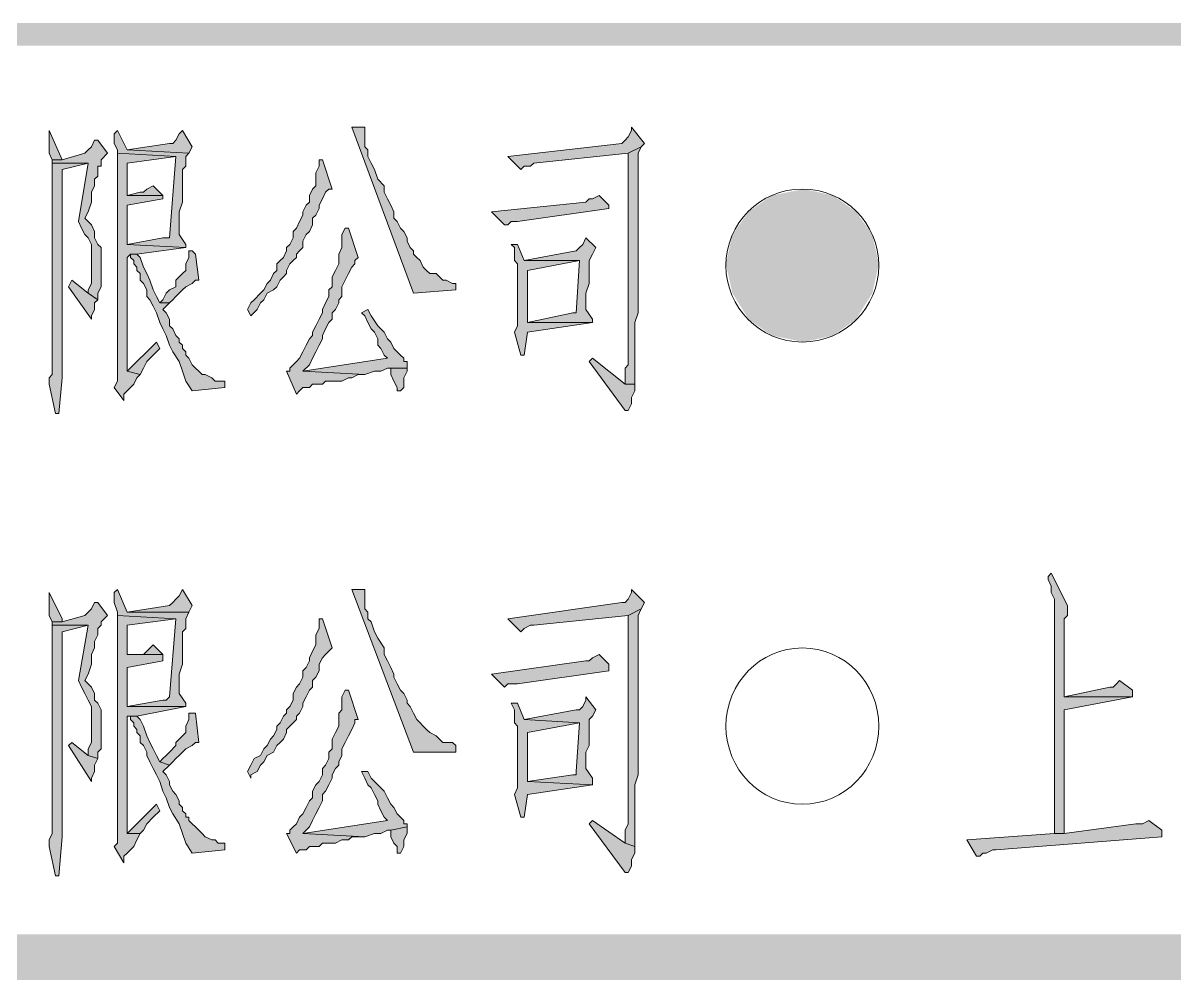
# Model space of a CAD drawing. Header units: millimetres. Extents: x 24 to 410, y 10 to 282.
# Drawn here: x 59.77 to 74.76, y 9.65 to 22.1 of the extents above; entities that cross this region are included whole.
import ezdxf

# ---------------------------------------------------------------- set-up
doc = ezdxf.new("R2010")
doc.units = ezdxf.units.MM

msp = doc.modelspace()

# ---------------------------------------------------------------- hatches: boundary and pattern name
h = msp.add_hatch(color=7)
h.dxf.hatch_style = 2
h.paths.add_polyline_path([(30.098965, 22.098), (30.098965, 21.801667), (410.082965, 22.098)])
h = msp.add_hatch(color=7)
h.dxf.hatch_style = 2
h.paths.add_polyline_path([(30.098965, 21.801667), (410.082965, 22.098), (410.082965, 21.801667)])
h = msp.add_hatch(color=7)
h.dxf.hatch_style = 2
h.paths.add_polyline_path([(60.113333, 20.701), (60.113333, 20.404667), (60.155667, 20.32), (60.282667, 20.32)])
h = msp.add_hatch(color=7)
h.dxf.hatch_style = 2
h.paths.add_polyline_path([(61.002333, 20.701), (60.96, 20.658667), (60.96, 20.531667), (61.002333, 20.447), (61.002333, 20.404667), (61.764333, 20.362333), (61.679667, 19.304), (61.595, 19.304), (61.129333, 19.219333), (61.891333, 19.177), (61.891333, 19.219333), (61.806667, 19.346333), (61.806667, 19.642667), (61.849, 19.769667), (61.849, 20.193), (61.891333, 20.235333), (61.891333, 20.277667), (61.891333, 20.362333), (61.933667, 20.404667), (61.129333, 20.447)])
h = msp.add_hatch(color=7)
h.dxf.hatch_style = 2
h.paths.add_polyline_path([(61.849, 20.701), (61.806667, 20.658667), (61.764333, 20.574), (61.722, 20.531667), (61.679667, 20.531667), (61.129333, 20.447), (61.933667, 20.404667), (61.976, 20.489333)])
h = msp.add_hatch(color=7)
h.dxf.hatch_style = 2
h.paths.add_polyline_path([(64.219667, 20.743333), (64.050333, 20.743333), (64.854667, 18.584333), (65.405, 18.626667), (65.405, 18.711333), (65.362667, 18.711333), (65.278, 18.753667), (65.235667, 18.753667), (65.193333, 18.796), (65.151, 18.838333), (65.066333, 18.838333), (65.024, 18.880667), (64.981667, 18.923), (64.939333, 19.007667), (64.897, 19.05), (64.854667, 19.092333), (64.854667, 19.134667), (64.812333, 19.177), (64.77, 19.261667), (64.77, 19.304), (64.727667, 19.388667), (64.685333, 19.431), (64.643, 19.515667), (64.600667, 19.558), (64.600667, 19.642667), (64.558333, 19.727333), (64.516, 19.812), (64.473667, 19.896667), (64.473667, 19.981333), (64.389, 20.066), (64.346667, 20.193), (64.304333, 20.277667), (64.262, 20.362333), (64.262, 20.447), (64.219667, 20.489333)])
h = msp.add_hatch(color=7)
h.dxf.hatch_style = 2
h.paths.add_polyline_path([(67.691, 20.743333), (67.691, 20.701), (67.648667, 20.616333), (67.606333, 20.574), (67.564, 20.531667), (66.082333, 20.362333), (66.251667, 20.193), (66.294, 20.235333), (66.378667, 20.235333), (66.421, 20.277667), (67.648667, 20.404667), (67.818, 20.489333), (67.860333, 20.531667)])
h = msp.add_hatch(color=7)
h.dxf.hatch_style = 2
h.paths.add_polyline_path([(60.748333, 20.574), (60.706, 20.574), (60.663667, 20.489333), (60.621333, 20.447), (60.579, 20.404667), (60.282667, 20.32), (60.155667, 20.32), (60.155667, 20.277667), (60.621333, 20.277667), (60.494333, 19.515667), (60.536667, 19.431), (60.579, 19.346333), (60.621333, 19.304), (60.663667, 19.219333), (60.663667, 18.711333), (60.621333, 18.626667), (60.621333, 18.584333), (60.748333, 18.499667), (60.748333, 18.584333), (60.790667, 18.669), (60.790667, 19.177), (60.748333, 19.219333), (60.706, 19.304), (60.706, 19.388667), (60.663667, 19.473333), (60.579, 19.558), (60.621333, 19.642667), (60.663667, 19.769667), (60.663667, 19.896667), (60.706, 19.981333), (60.706, 20.066), (60.748333, 20.108333), (60.748333, 20.235333), (60.790667, 20.235333), (60.790667, 20.32), (60.875333, 20.404667)])
h = msp.add_hatch(color=7)
h.dxf.hatch_style = 2
h.paths.add_polyline_path([(61.002333, 20.404667), (61.002333, 17.441333), (60.96, 17.356667), (61.087, 17.187333), (61.087, 17.272), (61.129333, 17.314333), (61.171667, 17.356667), (61.214, 17.399), (61.256333, 17.483667), (61.298667, 17.526), (61.129333, 17.568333), (61.129333, 19.05), (61.171667, 19.092333), (61.256333, 19.092333), (61.891333, 19.177), (61.129333, 19.219333), (61.129333, 19.727333), (61.595, 19.812), (61.595, 19.854333), (61.129333, 19.854333), (61.129333, 20.277667), (61.764333, 20.362333)])
h = msp.add_hatch(color=7)
h.dxf.hatch_style = 2
h.paths.add_polyline_path([(67.818, 20.489333), (67.648667, 20.404667), (67.648667, 17.907), (67.648667, 17.864667), (67.648667, 17.653), (67.606333, 17.610667), (67.606333, 17.399), (67.733333, 17.399), (67.733333, 18.203333), (67.775667, 18.330333), (67.775667, 20.404667)])
h = msp.add_hatch(color=7)
h.dxf.hatch_style = 2
h.paths.add_polyline_path([(60.155667, 20.277667), (60.155667, 17.864667), (60.155667, 17.78), (60.155667, 17.526), (60.113333, 17.483667), (60.113333, 17.399), (60.198, 17.018), (60.240333, 17.018), (60.282667, 17.483667), (60.282667, 20.193), (60.621333, 20.277667)])
h = msp.add_hatch(color=7)
h.dxf.hatch_style = 2
h.paths.add_polyline_path([(63.669333, 20.32), (63.627, 20.32), (63.627, 20.235333), (63.584667, 20.150667), (63.584667, 19.981333), (63.542333, 19.939), (63.5, 19.854333), (63.5, 19.769667), (63.457667, 19.727333), (63.415333, 19.642667), (63.415333, 19.600333), (63.373, 19.515667), (63.330667, 19.431), (63.288333, 19.388667), (63.288333, 19.304), (63.246, 19.219333), (63.203667, 19.177), (63.203667, 19.134667), (63.161333, 19.05), (63.119, 19.007667), (63.076667, 18.965333), (63.076667, 18.880667), (63.034333, 18.838333), (62.992, 18.753667), (62.949667, 18.711333), (62.907333, 18.626667), (62.865, 18.584333), (62.780333, 18.499667), (62.738, 18.457333), (62.695667, 18.372667), (62.738, 18.288), (62.822667, 18.372667), (62.865, 18.457333), (62.907333, 18.499667), (62.949667, 18.584333), (63.034333, 18.626667), (63.076667, 18.669), (63.119, 18.753667), (63.161333, 18.796), (63.203667, 18.838333), (63.203667, 18.880667), (63.246, 18.965333), (63.288333, 19.007667), (63.330667, 19.05), (63.330667, 19.092333), (63.373, 19.134667), (63.415333, 19.177), (63.415333, 19.261667), (63.457667, 19.346333), (63.5, 19.388667), (63.542333, 19.473333), (63.542333, 19.558), (63.584667, 19.600333), (63.627, 19.685), (63.627, 19.727333), (63.669333, 19.812), (63.711667, 19.896667), (63.754, 19.939), (63.796333, 19.939)])
h = msp.add_hatch(color=7)
h.dxf.hatch_style = 2
h.paths.add_polyline_path([(61.468, 19.981333), (61.383333, 19.939), (61.341, 19.896667), (61.298667, 19.896667), (61.129333, 19.854333), (61.595, 19.854333)])
h = msp.add_hatch(color=7)
h.dxf.hatch_style = 2
h.paths.add_polyline_path([(69.934667, 19.939), (69.511333, 19.854333), (70.315667, 19.854333)])
h = msp.add_hatch(color=7)
h.dxf.hatch_style = 2
h.paths.add_polyline_path([(67.267667, 19.854333), (67.183, 19.812), (67.140667, 19.812), (67.098333, 19.769667), (65.870667, 19.642667), (66.04, 19.473333), (66.082333, 19.473333), (66.124667, 19.515667), (66.209333, 19.515667), (67.394667, 19.685), (67.394667, 19.727333)])
h = msp.add_hatch(color=7)
h.dxf.hatch_style = 2
h.paths.add_polyline_path([(69.511333, 19.854333), (69.215, 19.642667), (70.612, 19.642667)])
h = msp.add_hatch(color=7)
h.dxf.hatch_style = 2
h.paths.add_polyline_path([(69.511333, 19.854333), (70.315667, 19.854333), (70.612, 19.642667)])
h = msp.add_hatch(color=7)
h.dxf.hatch_style = 2
h.paths.add_polyline_path([(69.215, 19.642667), (69.003333, 19.346333), (70.823667, 19.346333)])
h = msp.add_hatch(color=7)
h.dxf.hatch_style = 2
h.paths.add_polyline_path([(69.215, 19.642667), (70.612, 19.642667), (70.823667, 19.346333)])
h = msp.add_hatch(color=7)
h.dxf.hatch_style = 2
h.paths.add_polyline_path([(64.008, 19.431), (63.965667, 19.431), (63.923333, 19.346333), (63.923333, 19.177), (63.881, 19.092333), (63.881, 18.965333), (63.838667, 18.880667), (63.796333, 18.796), (63.796333, 18.669), (63.754, 18.626667), (63.754, 18.542), (63.711667, 18.457333), (63.669333, 18.372667), (63.669333, 18.330333), (63.627, 18.245667), (63.584667, 18.161), (63.542333, 18.076333), (63.542333, 18.034), (63.5, 17.991667), (63.457667, 17.907), (63.415333, 17.822333), (63.373, 17.737667), (63.330667, 17.695333), (63.288333, 17.653), (63.246, 17.610667), (63.246, 17.568333), (63.203667, 17.568333), (63.330667, 17.272), (63.373, 17.314333), (63.415333, 17.356667), (63.5, 17.356667), (63.542333, 17.399), (63.669333, 17.399), (63.711667, 17.441333), (63.923333, 17.441333), (64.008, 17.483667), (64.050333, 17.483667), (64.135, 17.526), (64.219667, 17.526), (63.415333, 17.568333), (63.5, 17.653), (63.542333, 17.737667), (63.584667, 17.822333), (63.627, 17.907), (63.669333, 17.991667), (63.669333, 18.034), (63.711667, 18.118667), (63.754, 18.203333), (63.796333, 18.245667), (63.796333, 18.330333), (63.838667, 18.372667), (63.881, 18.457333), (63.881, 18.499667), (63.923333, 18.542), (63.923333, 18.669), (63.965667, 18.753667), (64.008, 18.838333), (64.050333, 18.923), (64.092667, 18.965333), (64.092667, 19.007667), (64.135, 19.05)])
h = msp.add_hatch(color=7)
h.dxf.hatch_style = 2
h.paths.add_polyline_path([(69.003333, 19.346333), (68.918667, 18.965333), (70.908333, 18.965333)])
h = msp.add_hatch(color=7)
h.dxf.hatch_style = 2
h.paths.add_polyline_path([(69.003333, 19.346333), (70.823667, 19.346333), (70.908333, 18.965333)])
h = msp.add_hatch(color=7)
h.dxf.hatch_style = 2
h.paths.add_polyline_path([(66.209333, 19.219333), (66.124667, 19.219333), (66.167, 19.177), (66.167, 19.007667), (66.209333, 18.965333), (66.209333, 18.161), (66.167, 18.076333), (66.251667, 17.78), (66.294, 17.78), (66.336333, 18.076333), (67.183, 18.203333), (66.336333, 18.203333), (66.336333, 18.245667), (66.336333, 18.880667), (67.013667, 19.007667), (66.294, 19.007667)])
h = msp.add_hatch(color=7)
h.dxf.hatch_style = 2
h.paths.add_polyline_path([(67.098333, 19.304), (67.056, 19.219333), (67.013667, 19.177), (66.971333, 19.134667), (66.294, 19.007667), (67.013667, 19.007667), (66.971333, 18.330333), (66.929, 18.330333), (66.336333, 18.203333), (67.183, 18.203333), (67.183, 18.245667), (67.098333, 18.372667), (67.098333, 18.584333), (67.140667, 18.711333), (67.140667, 19.007667), (67.183, 19.092333), (67.225333, 19.177)])
h = msp.add_hatch(color=7)
h.dxf.hatch_style = 2
h.paths.add_polyline_path([(61.256333, 19.092333), (61.171667, 19.092333), (61.171667, 19.05), (61.214, 19.007667), (61.214, 18.965333), (61.256333, 18.923), (61.256333, 18.880667), (61.298667, 18.838333), (61.298667, 18.753667), (61.341, 18.711333), (61.383333, 18.626667), (61.383333, 18.542), (61.425667, 18.499667), (61.468, 18.415), (61.510333, 18.330333), (61.552667, 18.203333), (61.595, 18.118667), (61.637333, 18.034), (61.679667, 17.907), (61.722, 17.822333), (61.806667, 17.695333), (61.849, 17.568333), (61.891333, 17.441333), (61.976, 17.314333), (62.399333, 17.356667), (62.399333, 17.399), (62.399333, 17.441333), (62.314667, 17.441333), (62.272333, 17.441333), (62.23, 17.483667), (62.145333, 17.526), (62.103, 17.526), (62.060667, 17.568333), (62.018333, 17.610667), (61.976, 17.653), (61.933667, 17.737667), (61.891333, 17.78), (61.891333, 17.822333), (61.849, 17.864667), (61.849, 17.907), (61.806667, 17.949333), (61.806667, 17.991667), (61.764333, 18.034), (61.722, 18.118667), (61.679667, 18.161), (61.679667, 18.245667), (61.637333, 18.330333), (61.595, 18.372667), (61.679667, 18.457333), (61.552667, 18.457333), (61.510333, 18.542), (61.468, 18.626667), (61.425667, 18.753667), (61.383333, 18.838333), (61.341, 18.923), (61.298667, 19.05)])
h = msp.add_hatch(color=7)
h.dxf.hatch_style = 2
h.paths.add_polyline_path([(61.976, 19.134667), (61.933667, 19.134667), (61.933667, 19.05), (61.891333, 18.965333), (61.891333, 18.880667), (61.849, 18.838333), (61.806667, 18.796), (61.764333, 18.753667), (61.764333, 18.669), (61.679667, 18.626667), (61.637333, 18.584333), (61.595, 18.499667), (61.552667, 18.457333), (61.679667, 18.457333), (61.722, 18.499667), (61.764333, 18.542), (61.806667, 18.584333), (61.849, 18.626667), (61.891333, 18.669), (61.976, 18.711333), (62.018333, 18.753667), (62.060667, 18.753667), (62.018333, 19.092333)])
h = msp.add_hatch(color=7)
h.dxf.hatch_style = 2
h.paths.add_polyline_path([(68.918667, 18.965333), (69.003333, 18.584333), (70.823667, 18.584333)])
h = msp.add_hatch(color=7)
h.dxf.hatch_style = 2
h.paths.add_polyline_path([(68.918667, 18.965333), (70.908333, 18.965333), (70.823667, 18.584333)])
h = msp.add_hatch(color=7)
h.dxf.hatch_style = 2
h.paths.add_polyline_path([(60.409667, 18.753667), (60.367333, 18.669), (60.663667, 18.245667), (60.663667, 18.288), (60.706, 18.372667), (60.706, 18.457333), (60.748333, 18.499667), (60.621333, 18.584333)])
h = msp.add_hatch(color=7)
h.dxf.hatch_style = 2
h.paths.add_polyline_path([(69.003333, 18.584333), (69.215, 18.245667), (70.612, 18.245667)])
h = msp.add_hatch(color=7)
h.dxf.hatch_style = 2
h.paths.add_polyline_path([(69.003333, 18.584333), (70.823667, 18.584333), (70.612, 18.245667)])
h = msp.add_hatch(color=7)
h.dxf.hatch_style = 2
h.paths.add_polyline_path([(64.262, 18.372667), (64.177333, 18.330333), (64.219667, 18.288), (64.262, 18.203333), (64.304333, 18.118667), (64.346667, 18.076333), (64.389, 17.991667), (64.389, 17.907), (64.431333, 17.864667), (64.473667, 17.78), (64.516, 17.737667), (63.415333, 17.568333), (64.219667, 17.526), (64.346667, 17.568333), (64.431333, 17.568333), (64.516, 17.610667), (64.77, 17.610667), (64.77, 17.653), (64.77, 17.695333), (64.727667, 17.695333), (64.727667, 17.737667), (64.685333, 17.78), (64.643, 17.822333), (64.600667, 17.864667), (64.558333, 17.949333), (64.516, 17.991667), (64.473667, 18.076333), (64.389, 18.161), (64.304333, 18.288)])
h = msp.add_hatch(color=7)
h.dxf.hatch_style = 2
h.paths.add_polyline_path([(69.215, 18.245667), (69.511333, 18.034), (70.315667, 18.034)])
h = msp.add_hatch(color=7)
h.dxf.hatch_style = 2
h.paths.add_polyline_path([(69.215, 18.245667), (70.612, 18.245667), (70.315667, 18.034)])
h = msp.add_hatch(color=7)
h.dxf.hatch_style = 2
h.paths.add_polyline_path([(69.511333, 18.034), (70.315667, 18.034), (69.934667, 17.949333)])
h = msp.add_hatch(color=7)
h.dxf.hatch_style = 2
h.paths.add_polyline_path([(61.510333, 17.949333), (61.129333, 17.568333), (61.298667, 17.526), (61.341, 17.610667), (61.383333, 17.695333), (61.468, 17.78), (61.552667, 17.864667)])
h = msp.add_hatch(color=7)
h.dxf.hatch_style = 2
h.paths.add_polyline_path([(67.183, 17.737667), (67.140667, 17.695333), (67.606333, 17.060333), (67.648667, 17.060333), (67.691, 17.145), (67.691, 17.229667), (67.733333, 17.314333), (67.733333, 17.399), (67.606333, 17.399)])
h = msp.add_hatch(color=7)
h.dxf.hatch_style = 2
h.paths.add_polyline_path([(64.77, 17.610667), (64.558333, 17.610667), (64.558333, 17.568333), (64.558333, 17.526), (64.600667, 17.441333), (64.643, 17.356667), (64.643, 17.314333), (64.685333, 17.314333), (64.727667, 17.356667), (64.727667, 17.483667), (64.77, 17.568333)])
h = msp.add_hatch(color=7)
h.dxf.hatch_style = 2
h.paths.add_polyline_path([(73.152, 14.943667), (73.109667, 14.901333), (73.109667, 14.859), (73.152, 14.774333), (73.152, 14.689667), (73.194333, 14.605), (73.194333, 11.557), (73.321333, 11.557), (73.321333, 13.165667), (74.210333, 13.335), (73.321333, 13.335), (73.321333, 13.419667), (73.321333, 14.351), (73.363667, 14.393333), (73.363667, 14.520333)])
h = msp.add_hatch(color=7)
h.dxf.hatch_style = 2
h.paths.add_polyline_path([(60.113333, 14.689667), (60.113333, 14.393333), (60.155667, 14.308667), (60.282667, 14.308667), (60.282667, 14.351)])
h = msp.add_hatch(color=7)
h.dxf.hatch_style = 2
h.paths.add_polyline_path([(61.002333, 14.732), (60.96, 14.689667), (60.96, 14.562667), (61.002333, 14.435667), (61.002333, 14.393333), (61.764333, 14.351), (61.679667, 13.335), (61.637333, 13.292667), (61.595, 13.292667), (61.129333, 13.208), (61.891333, 13.208), (61.891333, 13.250333), (61.806667, 13.377333), (61.806667, 13.631333), (61.849, 13.758333), (61.849, 14.181667), (61.891333, 14.224), (61.891333, 14.266333), (61.891333, 14.308667), (61.891333, 14.351), (61.933667, 14.435667), (61.129333, 14.435667)])
h = msp.add_hatch(color=7)
h.dxf.hatch_style = 2
h.paths.add_polyline_path([(61.849, 14.732), (61.806667, 14.647333), (61.764333, 14.605), (61.722, 14.562667), (61.679667, 14.520333), (61.129333, 14.435667), (61.933667, 14.435667), (61.976, 14.520333)])
h = msp.add_hatch(color=7)
h.dxf.hatch_style = 2
h.paths.add_polyline_path([(64.219667, 14.732), (64.050333, 14.732), (64.854667, 12.615333), (65.405, 12.615333), (65.405, 12.7), (65.362667, 12.742333), (65.235667, 12.742333), (65.193333, 12.784667), (65.151, 12.827), (65.066333, 12.869333), (65.024, 12.911667), (64.981667, 12.954), (64.939333, 12.996333), (64.897, 13.038667), (64.854667, 13.123333), (64.812333, 13.208), (64.77, 13.250333), (64.77, 13.292667), (64.727667, 13.377333), (64.685333, 13.419667), (64.643, 13.504333), (64.600667, 13.589), (64.600667, 13.631333), (64.558333, 13.716), (64.516, 13.800667), (64.473667, 13.885333), (64.473667, 13.97), (64.389, 14.097), (64.346667, 14.181667), (64.304333, 14.308667), (64.262, 14.351), (64.262, 14.435667), (64.219667, 14.478)])
h = msp.add_hatch(color=7)
h.dxf.hatch_style = 2
h.paths.add_polyline_path([(67.691, 14.732), (67.691, 14.689667), (67.648667, 14.605), (67.606333, 14.562667), (67.564, 14.562667), (66.082333, 14.351), (66.251667, 14.181667), (66.294, 14.224), (66.378667, 14.266333), (66.421, 14.266333), (67.648667, 14.393333), (67.818, 14.478), (67.860333, 14.562667)])
h = msp.add_hatch(color=7)
h.dxf.hatch_style = 2
h.paths.add_polyline_path([(60.748333, 14.562667), (60.706, 14.562667), (60.663667, 14.478), (60.621333, 14.435667), (60.579, 14.393333), (60.282667, 14.308667), (60.155667, 14.308667), (60.155667, 14.266333), (60.621333, 14.266333), (60.494333, 13.546667), (60.536667, 13.462), (60.579, 13.377333), (60.621333, 13.292667), (60.663667, 13.208), (60.663667, 12.742333), (60.621333, 12.657667), (60.621333, 12.573), (60.748333, 12.530667), (60.748333, 12.615333), (60.790667, 12.657667), (60.790667, 13.165667), (60.748333, 13.250333), (60.706, 13.292667), (60.706, 13.377333), (60.663667, 13.462), (60.579, 13.546667), (60.621333, 13.631333), (60.663667, 13.758333), (60.663667, 13.885333), (60.706, 13.97), (60.706, 14.054667), (60.748333, 14.139333), (60.748333, 14.224), (60.790667, 14.266333), (60.790667, 14.308667), (60.875333, 14.393333)])
h = msp.add_hatch(color=7)
h.dxf.hatch_style = 2
h.paths.add_polyline_path([(61.002333, 14.393333), (61.002333, 11.43), (60.96, 11.387667), (61.087, 11.176), (61.087, 11.260667), (61.129333, 11.303), (61.171667, 11.345333), (61.214, 11.387667), (61.256333, 11.472333), (61.298667, 11.557), (61.129333, 11.557), (61.129333, 13.081), (61.256333, 13.081), (61.891333, 13.208), (61.129333, 13.208), (61.129333, 13.716), (61.595, 13.800667), (61.595, 13.885333), (61.129333, 13.885333), (61.129333, 14.266333), (61.764333, 14.351)])
h = msp.add_hatch(color=7)
h.dxf.hatch_style = 2
h.paths.add_polyline_path([(67.818, 14.478), (67.648667, 14.393333), (67.648667, 11.938), (67.648667, 11.895667), (67.648667, 11.684), (67.606333, 11.599333), (67.606333, 11.43), (67.733333, 11.387667), (67.733333, 12.192), (67.775667, 12.319), (67.775667, 14.393333)])
h = msp.add_hatch(color=7)
h.dxf.hatch_style = 2
h.paths.add_polyline_path([(60.155667, 14.266333), (60.155667, 11.853333), (60.155667, 11.811), (60.155667, 11.557), (60.113333, 11.472333), (60.113333, 11.387667), (60.198, 11.006667), (60.240333, 11.006667), (60.282667, 11.514667), (60.282667, 14.181667), (60.621333, 14.266333)])
h = msp.add_hatch(color=7)
h.dxf.hatch_style = 2
h.paths.add_polyline_path([(63.669333, 14.351), (63.627, 14.351), (63.627, 14.308667), (63.627, 14.224), (63.584667, 14.139333), (63.584667, 14.012333), (63.542333, 13.927667), (63.5, 13.843), (63.5, 13.800667), (63.457667, 13.716), (63.415333, 13.673667), (63.415333, 13.589), (63.373, 13.504333), (63.330667, 13.462), (63.288333, 13.377333), (63.288333, 13.292667), (63.246, 13.208), (63.203667, 13.165667), (63.203667, 13.123333), (63.161333, 13.081), (63.119, 12.996333), (63.076667, 12.954), (63.076667, 12.911667), (63.034333, 12.827), (62.992, 12.784667), (62.949667, 12.7), (62.907333, 12.657667), (62.865, 12.573), (62.780333, 12.530667), (62.738, 12.446), (62.695667, 12.361333), (62.738, 12.276667), (62.738, 12.319), (62.822667, 12.361333), (62.865, 12.446), (62.907333, 12.488333), (62.949667, 12.573), (63.034333, 12.615333), (63.076667, 12.7), (63.119, 12.742333), (63.161333, 12.784667), (63.203667, 12.869333), (63.203667, 12.911667), (63.246, 12.954), (63.288333, 12.996333), (63.330667, 13.038667), (63.330667, 13.081), (63.373, 13.123333), (63.415333, 13.208), (63.415333, 13.250333), (63.457667, 13.335), (63.5, 13.419667), (63.542333, 13.462), (63.542333, 13.546667), (63.584667, 13.589), (63.627, 13.673667), (63.627, 13.758333), (63.669333, 13.843), (63.711667, 13.885333), (63.754, 13.927667), (63.796333, 13.97)])
h = msp.add_hatch(color=7)
h.dxf.hatch_style = 2
h.paths.add_polyline_path([(61.468, 14.012333), (61.383333, 13.927667), (61.341, 13.885333), (61.129333, 13.885333), (61.595, 13.885333)])
h = msp.add_hatch(color=7)
h.dxf.hatch_style = 2
h.paths.add_polyline_path([(67.267667, 13.885333), (67.183, 13.843), (67.140667, 13.800667), (67.098333, 13.800667), (65.870667, 13.631333), (66.04, 13.462), (66.082333, 13.504333), (66.209333, 13.504333), (67.394667, 13.673667), (67.394667, 13.758333)])
h = msp.add_hatch(color=7)
h.dxf.hatch_style = 2
h.paths.add_polyline_path([(74.041, 13.546667), (73.998667, 13.504333), (73.956333, 13.462), (73.914, 13.462), (73.321333, 13.335), (74.210333, 13.335), (74.210333, 13.419667)])
h = msp.add_hatch(color=7)
h.dxf.hatch_style = 2
h.paths.add_polyline_path([(64.008, 13.419667), (63.965667, 13.419667), (63.923333, 13.335), (63.923333, 13.165667), (63.881, 13.123333), (63.881, 12.954), (63.838667, 12.869333), (63.796333, 12.784667), (63.796333, 12.657667), (63.754, 12.615333), (63.754, 12.530667), (63.711667, 12.446), (63.669333, 12.403667), (63.669333, 12.319), (63.627, 12.234333), (63.584667, 12.192), (63.542333, 12.107333), (63.542333, 12.022667), (63.5, 11.980333), (63.457667, 11.895667), (63.415333, 11.811), (63.373, 11.768667), (63.330667, 11.684), (63.288333, 11.641667), (63.246, 11.599333), (63.246, 11.557), (63.203667, 11.557), (63.330667, 11.303), (63.373, 11.345333), (63.457667, 11.345333), (63.5, 11.387667), (63.627, 11.387667), (63.669333, 11.43), (63.838667, 11.43), (63.923333, 11.472333), (64.008, 11.472333), (64.050333, 11.514667), (64.219667, 11.514667), (63.415333, 11.557), (63.5, 11.641667), (63.542333, 11.726333), (63.584667, 11.811), (63.627, 11.895667), (63.669333, 11.980333), (63.669333, 12.065), (63.711667, 12.107333), (63.754, 12.192), (63.796333, 12.276667), (63.796333, 12.319), (63.838667, 12.403667), (63.881, 12.446), (63.881, 12.488333), (63.923333, 12.573), (63.923333, 12.657667), (63.965667, 12.742333), (64.008, 12.827), (64.050333, 12.911667), (64.092667, 12.996333), (64.092667, 13.038667), (64.135, 13.038667)])
h = msp.add_hatch(color=7)
h.dxf.hatch_style = 2
h.paths.add_polyline_path([(66.209333, 13.250333), (66.124667, 13.250333), (66.167, 13.165667), (66.167, 12.996333), (66.209333, 12.954), (66.209333, 12.149667), (66.167, 12.065), (66.251667, 11.768667), (66.294, 11.768667), (66.336333, 12.065), (67.183, 12.192), (66.336333, 12.234333), (66.336333, 12.869333), (67.013667, 12.996333), (66.294, 13.038667)])
h = msp.add_hatch(color=7)
h.dxf.hatch_style = 2
h.paths.add_polyline_path([(67.098333, 13.335), (67.098333, 13.292667), (67.056, 13.208), (67.013667, 13.165667), (66.971333, 13.165667), (66.294, 13.038667), (67.013667, 12.996333), (66.971333, 12.361333), (66.971333, 12.319), (66.929, 12.319), (66.336333, 12.234333), (67.183, 12.192), (67.183, 12.276667), (67.098333, 12.403667), (67.098333, 12.615333), (67.140667, 12.7), (67.140667, 13.038667), (67.183, 13.081), (67.225333, 13.165667)])
h = msp.add_hatch(color=7)
h.dxf.hatch_style = 2
h.paths.add_polyline_path([(61.256333, 13.081), (61.171667, 13.081), (61.171667, 13.038667), (61.214, 12.996333), (61.214, 12.954), (61.256333, 12.911667), (61.256333, 12.869333), (61.298667, 12.827), (61.298667, 12.742333), (61.341, 12.7), (61.383333, 12.615333), (61.383333, 12.573), (61.425667, 12.488333), (61.468, 12.403667), (61.510333, 12.319), (61.552667, 12.234333), (61.595, 12.107333), (61.637333, 12.022667), (61.679667, 11.895667), (61.722, 11.811), (61.806667, 11.684), (61.849, 11.557), (61.891333, 11.43), (61.976, 11.303), (62.399333, 11.345333), (62.399333, 11.43), (62.314667, 11.43), (62.272333, 11.472333), (62.23, 11.472333), (62.145333, 11.514667), (62.103, 11.557), (62.060667, 11.599333), (62.018333, 11.641667), (61.976, 11.684), (61.933667, 11.726333), (61.933667, 11.768667), (61.891333, 11.768667), (61.891333, 11.811), (61.849, 11.853333), (61.849, 11.895667), (61.806667, 11.938), (61.806667, 11.980333), (61.764333, 12.065), (61.722, 12.107333), (61.679667, 12.192), (61.679667, 12.234333), (61.637333, 12.319), (61.595, 12.361333), (61.679667, 12.446), (61.552667, 12.488333), (61.510333, 12.573), (61.468, 12.657667), (61.425667, 12.742333), (61.383333, 12.827), (61.341, 12.954), (61.298667, 13.038667)])
h = msp.add_hatch(color=7)
h.dxf.hatch_style = 2
h.paths.add_polyline_path([(61.976, 13.123333), (61.933667, 13.123333), (61.933667, 13.038667), (61.891333, 12.954), (61.891333, 12.869333), (61.849, 12.827), (61.806667, 12.784667), (61.764333, 12.742333), (61.764333, 12.7), (61.679667, 12.615333), (61.637333, 12.573), (61.595, 12.530667), (61.552667, 12.488333), (61.679667, 12.446), (61.722, 12.488333), (61.764333, 12.530667), (61.806667, 12.573), (61.849, 12.615333), (61.891333, 12.657667), (61.976, 12.7), (62.018333, 12.742333), (62.060667, 12.742333), (62.018333, 13.123333)])
h = msp.add_hatch(color=7)
h.dxf.hatch_style = 2
h.paths.add_polyline_path([(60.409667, 12.742333), (60.367333, 12.7), (60.663667, 12.234333), (60.663667, 12.276667), (60.706, 12.361333), (60.706, 12.446), (60.748333, 12.530667), (60.621333, 12.573)])
h = msp.add_hatch(color=7)
h.dxf.hatch_style = 2
h.paths.add_polyline_path([(64.262, 12.361333), (64.177333, 12.361333), (64.219667, 12.276667), (64.262, 12.192), (64.304333, 12.149667), (64.346667, 12.065), (64.389, 11.980333), (64.389, 11.938), (64.431333, 11.853333), (64.473667, 11.768667), (64.516, 11.726333), (63.415333, 11.557), (64.219667, 11.514667), (64.346667, 11.557), (64.431333, 11.557), (64.516, 11.599333), (64.558333, 11.599333), (64.77, 11.641667), (64.77, 11.684), (64.727667, 11.684), (64.727667, 11.726333), (64.685333, 11.768667), (64.643, 11.811), (64.600667, 11.895667), (64.558333, 11.938), (64.516, 12.022667), (64.473667, 12.107333), (64.389, 12.192), (64.304333, 12.276667)])
h = msp.add_hatch(color=7)
h.dxf.hatch_style = 2
h.paths.add_polyline_path([(61.510333, 11.938), (61.129333, 11.557), (61.298667, 11.557), (61.341, 11.599333), (61.383333, 11.684), (61.468, 11.768667), (61.552667, 11.853333)])
h = msp.add_hatch(color=7)
h.dxf.hatch_style = 2
h.paths.add_polyline_path([(67.183, 11.726333), (67.140667, 11.684), (67.606333, 11.049), (67.648667, 11.049), (67.691, 11.133667), (67.691, 11.218333), (67.733333, 11.303), (67.733333, 11.387667), (67.606333, 11.43)])
h = msp.add_hatch(color=7)
h.dxf.hatch_style = 2
h.paths.add_polyline_path([(74.422, 11.726333), (74.337333, 11.684), (74.252667, 11.684), (73.321333, 11.557), (73.194333, 11.557), (72.051333, 11.472333), (72.178333, 11.260667), (72.220667, 11.260667), (72.263, 11.303), (72.305333, 11.303), (72.39, 11.345333), (72.432333, 11.345333), (74.591333, 11.514667), (74.591333, 11.599333)])
h = msp.add_hatch(color=7)
h.dxf.hatch_style = 2
h.paths.add_polyline_path([(64.77, 11.641667), (64.558333, 11.599333), (64.558333, 11.514667), (64.600667, 11.43), (64.643, 11.387667), (64.643, 11.303), (64.685333, 11.303), (64.727667, 11.387667), (64.727667, 11.472333), (64.77, 11.557)])
h = msp.add_hatch(color=7)
h.dxf.hatch_style = 2
h.paths.add_polyline_path([(30.395333, 10.244667), (29.802667, 9.652), (409.786667, 10.244667)])
h = msp.add_hatch(color=7)
h.dxf.hatch_style = 2
h.paths.add_polyline_path([(29.802667, 9.652), (409.786667, 10.244667), (410.379333, 9.652)])

# ---------------------------------------------------------------- linework, layer by layer
at = {"color": 7, "lineweight": 0}
for points in [[(60.113333, 20.701), (60.113333, 20.404667), (60.155667, 20.32), (60.282667, 20.32)], [(61.002333, 20.701), (60.96, 20.658667), (60.96, 20.531667), (61.002333, 20.447), (61.002333, 20.404667), (61.764333, 20.362333), (61.679667, 19.304), (61.595, 19.304), (61.129333, 19.219333), (61.891333, 19.177), (61.891333, 19.219333), (61.806667, 19.346333), (61.806667, 19.642667), (61.849, 19.769667), (61.849, 20.193), (61.891333, 20.235333), (61.891333, 20.277667), (61.891333, 20.362333), (61.933667, 20.404667), (61.129333, 20.447)], [(61.849, 20.701), (61.806667, 20.658667), (61.764333, 20.574), (61.722, 20.531667), (61.679667, 20.531667), (61.129333, 20.447), (61.933667, 20.404667), (61.976, 20.489333)], [(64.219667, 20.743333), (64.050333, 20.743333), (64.854667, 18.584333), (65.405, 18.626667), (65.405, 18.711333), (65.362667, 18.711333), (65.278, 18.753667), (65.235667, 18.753667), (65.193333, 18.796), (65.151, 18.838333), (65.066333, 18.838333), (65.024, 18.880667), (64.981667, 18.923), (64.939333, 19.007667), (64.897, 19.05), (64.854667, 19.092333), (64.854667, 19.134667), (64.812333, 19.177), (64.77, 19.261667), (64.77, 19.304), (64.727667, 19.388667), (64.685333, 19.431), (64.643, 19.515667), (64.600667, 19.558), (64.600667, 19.642667), (64.558333, 19.727333), (64.516, 19.812), (64.473667, 19.896667), (64.473667, 19.981333), (64.389, 20.066), (64.346667, 20.193), (64.304333, 20.277667), (64.262, 20.362333), (64.262, 20.447), (64.219667, 20.489333)], [(67.691, 20.743333), (67.691, 20.701), (67.648667, 20.616333), (67.606333, 20.574), (67.564, 20.531667), (66.082333, 20.362333), (66.251667, 20.193), (66.294, 20.235333), (66.378667, 20.235333), (66.421, 20.277667), (67.648667, 20.404667), (67.818, 20.489333), (67.860333, 20.531667)], [(60.748333, 20.574), (60.706, 20.574), (60.663667, 20.489333), (60.621333, 20.447), (60.579, 20.404667), (60.282667, 20.32), (60.155667, 20.32), (60.155667, 20.277667), (60.621333, 20.277667), (60.494333, 19.515667), (60.536667, 19.431), (60.579, 19.346333), (60.621333, 19.304), (60.663667, 19.219333), (60.663667, 18.711333), (60.621333, 18.626667), (60.621333, 18.584333), (60.748333, 18.499667), (60.748333, 18.584333), (60.790667, 18.669), (60.790667, 19.177), (60.748333, 19.219333), (60.706, 19.304), (60.706, 19.388667), (60.663667, 19.473333), (60.579, 19.558), (60.621333, 19.642667), (60.663667, 19.769667), (60.663667, 19.896667), (60.706, 19.981333), (60.706, 20.066), (60.748333, 20.108333), (60.748333, 20.235333), (60.790667, 20.235333), (60.790667, 20.32), (60.875333, 20.404667)], [(61.002333, 20.404667), (61.002333, 17.441333), (60.96, 17.356667), (61.087, 17.187333), (61.087, 17.272), (61.129333, 17.314333), (61.171667, 17.356667), (61.214, 17.399), (61.256333, 17.483667), (61.298667, 17.526), (61.129333, 17.568333), (61.129333, 19.05), (61.171667, 19.092333), (61.256333, 19.092333), (61.891333, 19.177), (61.129333, 19.219333), (61.129333, 19.727333), (61.595, 19.812), (61.595, 19.854333), (61.129333, 19.854333), (61.129333, 20.277667), (61.764333, 20.362333)], [(67.818, 20.489333), (67.648667, 20.404667), (67.648667, 17.907), (67.648667, 17.864667), (67.648667, 17.653), (67.606333, 17.610667), (67.606333, 17.399), (67.733333, 17.399), (67.733333, 18.203333), (67.775667, 18.330333), (67.775667, 20.404667)], [(60.155667, 20.277667), (60.155667, 17.864667), (60.155667, 17.78), (60.155667, 17.526), (60.113333, 17.483667), (60.113333, 17.399), (60.198, 17.018), (60.240333, 17.018), (60.282667, 17.483667), (60.282667, 20.193), (60.621333, 20.277667)], [(63.669333, 20.32), (63.627, 20.32), (63.627, 20.235333), (63.584667, 20.150667), (63.584667, 19.981333), (63.542333, 19.939), (63.5, 19.854333), (63.5, 19.769667), (63.457667, 19.727333), (63.415333, 19.642667), (63.415333, 19.600333), (63.373, 19.515667), (63.330667, 19.431), (63.288333, 19.388667), (63.288333, 19.304), (63.246, 19.219333), (63.203667, 19.177), (63.203667, 19.134667), (63.161333, 19.05), (63.119, 19.007667), (63.076667, 18.965333), (63.076667, 18.880667), (63.034333, 18.838333), (62.992, 18.753667), (62.949667, 18.711333), (62.907333, 18.626667), (62.865, 18.584333), (62.780333, 18.499667), (62.738, 18.457333), (62.695667, 18.372667), (62.738, 18.288), (62.822667, 18.372667), (62.865, 18.457333), (62.907333, 18.499667), (62.949667, 18.584333), (63.034333, 18.626667), (63.076667, 18.669), (63.119, 18.753667), (63.161333, 18.796), (63.203667, 18.838333), (63.203667, 18.880667), (63.246, 18.965333), (63.288333, 19.007667), (63.330667, 19.05), (63.330667, 19.092333), (63.373, 19.134667), (63.415333, 19.177), (63.415333, 19.261667), (63.457667, 19.346333), (63.5, 19.388667), (63.542333, 19.473333), (63.542333, 19.558), (63.584667, 19.600333), (63.627, 19.685), (63.627, 19.727333), (63.669333, 19.812), (63.711667, 19.896667), (63.754, 19.939), (63.796333, 19.939)], [(61.468, 19.981333), (61.383333, 19.939), (61.341, 19.896667), (61.298667, 19.896667), (61.129333, 19.854333), (61.595, 19.854333)], [(67.267667, 19.854333), (67.183, 19.812), (67.140667, 19.812), (67.098333, 19.769667), (65.870667, 19.642667), (66.04, 19.473333), (66.082333, 19.473333), (66.124667, 19.515667), (66.209333, 19.515667), (67.394667, 19.685), (67.394667, 19.727333)], [(64.008, 19.431), (63.965667, 19.431), (63.923333, 19.346333), (63.923333, 19.177), (63.881, 19.092333), (63.881, 18.965333), (63.838667, 18.880667), (63.796333, 18.796), (63.796333, 18.669), (63.754, 18.626667), (63.754, 18.542), (63.711667, 18.457333), (63.669333, 18.372667), (63.669333, 18.330333), (63.627, 18.245667), (63.584667, 18.161), (63.542333, 18.076333), (63.542333, 18.034), (63.5, 17.991667), (63.457667, 17.907), (63.415333, 17.822333), (63.373, 17.737667), (63.330667, 17.695333), (63.288333, 17.653), (63.246, 17.610667), (63.246, 17.568333), (63.203667, 17.568333), (63.330667, 17.272), (63.373, 17.314333), (63.415333, 17.356667), (63.5, 17.356667), (63.542333, 17.399), (63.669333, 17.399), (63.711667, 17.441333), (63.923333, 17.441333), (64.008, 17.483667), (64.050333, 17.483667), (64.135, 17.526), (64.219667, 17.526), (63.415333, 17.568333), (63.5, 17.653), (63.542333, 17.737667), (63.584667, 17.822333), (63.627, 17.907), (63.669333, 17.991667), (63.669333, 18.034), (63.711667, 18.118667), (63.754, 18.203333), (63.796333, 18.245667), (63.796333, 18.330333), (63.838667, 18.372667), (63.881, 18.457333), (63.881, 18.499667), (63.923333, 18.542), (63.923333, 18.669), (63.965667, 18.753667), (64.008, 18.838333), (64.050333, 18.923), (64.092667, 18.965333), (64.092667, 19.007667), (64.135, 19.05)], [(66.209333, 19.219333), (66.124667, 19.219333), (66.167, 19.177), (66.167, 19.007667), (66.209333, 18.965333), (66.209333, 18.161), (66.167, 18.076333), (66.251667, 17.78), (66.294, 17.78), (66.336333, 18.076333), (67.183, 18.203333), (66.336333, 18.203333), (66.336333, 18.245667), (66.336333, 18.880667), (67.013667, 19.007667), (66.294, 19.007667)], [(67.098333, 19.304), (67.056, 19.219333), (67.013667, 19.177), (66.971333, 19.134667), (66.294, 19.007667), (67.013667, 19.007667), (66.971333, 18.330333), (66.929, 18.330333), (66.336333, 18.203333), (67.183, 18.203333), (67.183, 18.245667), (67.098333, 18.372667), (67.098333, 18.584333), (67.140667, 18.711333), (67.140667, 19.007667), (67.183, 19.092333), (67.225333, 19.177)], [(61.256333, 19.092333), (61.171667, 19.092333), (61.171667, 19.05), (61.214, 19.007667), (61.214, 18.965333), (61.256333, 18.923), (61.256333, 18.880667), (61.298667, 18.838333), (61.298667, 18.753667), (61.341, 18.711333), (61.383333, 18.626667), (61.383333, 18.542), (61.425667, 18.499667), (61.468, 18.415), (61.510333, 18.330333), (61.552667, 18.203333), (61.595, 18.118667), (61.637333, 18.034), (61.679667, 17.907), (61.722, 17.822333), (61.806667, 17.695333), (61.849, 17.568333), (61.891333, 17.441333), (61.976, 17.314333), (62.399333, 17.356667), (62.399333, 17.399), (62.399333, 17.441333), (62.314667, 17.441333), (62.272333, 17.441333), (62.23, 17.483667), (62.145333, 17.526), (62.103, 17.526), (62.060667, 17.568333), (62.018333, 17.610667), (61.976, 17.653), (61.933667, 17.737667), (61.891333, 17.78), (61.891333, 17.822333), (61.849, 17.864667), (61.849, 17.907), (61.806667, 17.949333), (61.806667, 17.991667), (61.764333, 18.034), (61.722, 18.118667), (61.679667, 18.161), (61.679667, 18.245667), (61.637333, 18.330333), (61.595, 18.372667), (61.679667, 18.457333), (61.552667, 18.457333), (61.510333, 18.542), (61.468, 18.626667), (61.425667, 18.753667), (61.383333, 18.838333), (61.341, 18.923), (61.298667, 19.05)], [(61.976, 19.134667), (61.933667, 19.134667), (61.933667, 19.05), (61.891333, 18.965333), (61.891333, 18.880667), (61.849, 18.838333), (61.806667, 18.796), (61.764333, 18.753667), (61.764333, 18.669), (61.679667, 18.626667), (61.637333, 18.584333), (61.595, 18.499667), (61.552667, 18.457333), (61.679667, 18.457333), (61.722, 18.499667), (61.764333, 18.542), (61.806667, 18.584333), (61.849, 18.626667), (61.891333, 18.669), (61.976, 18.711333), (62.018333, 18.753667), (62.060667, 18.753667), (62.018333, 19.092333)], [(60.409667, 18.753667), (60.367333, 18.669), (60.663667, 18.245667), (60.663667, 18.288), (60.706, 18.372667), (60.706, 18.457333), (60.748333, 18.499667), (60.621333, 18.584333)], [(64.262, 18.372667), (64.177333, 18.330333), (64.219667, 18.288), (64.262, 18.203333), (64.304333, 18.118667), (64.346667, 18.076333), (64.389, 17.991667), (64.389, 17.907), (64.431333, 17.864667), (64.473667, 17.78), (64.516, 17.737667), (63.415333, 17.568333), (64.219667, 17.526), (64.346667, 17.568333), (64.431333, 17.568333), (64.516, 17.610667), (64.77, 17.610667), (64.77, 17.653), (64.77, 17.695333), (64.727667, 17.695333), (64.727667, 17.737667), (64.685333, 17.78), (64.643, 17.822333), (64.600667, 17.864667), (64.558333, 17.949333), (64.516, 17.991667), (64.473667, 18.076333), (64.389, 18.161), (64.304333, 18.288)], [(61.510333, 17.949333), (61.129333, 17.568333), (61.298667, 17.526), (61.341, 17.610667), (61.383333, 17.695333), (61.468, 17.78), (61.552667, 17.864667)], [(67.183, 17.737667), (67.140667, 17.695333), (67.606333, 17.060333), (67.648667, 17.060333), (67.691, 17.145), (67.691, 17.229667), (67.733333, 17.314333), (67.733333, 17.399), (67.606333, 17.399)], [(64.77, 17.610667), (64.558333, 17.610667), (64.558333, 17.568333), (64.558333, 17.526), (64.600667, 17.441333), (64.643, 17.356667), (64.643, 17.314333), (64.685333, 17.314333), (64.727667, 17.356667), (64.727667, 17.483667), (64.77, 17.568333)], [(73.152, 14.943667), (73.109667, 14.901333), (73.109667, 14.859), (73.152, 14.774333), (73.152, 14.689667), (73.194333, 14.605), (73.194333, 11.557), (73.321333, 11.557), (73.321333, 13.165667), (74.210333, 13.335), (73.321333, 13.335), (73.321333, 13.419667), (73.321333, 14.351), (73.363667, 14.393333), (73.363667, 14.520333)], [(60.113333, 14.689667), (60.113333, 14.393333), (60.155667, 14.308667), (60.282667, 14.308667), (60.282667, 14.351)], [(61.002333, 14.732), (60.96, 14.689667), (60.96, 14.562667), (61.002333, 14.435667), (61.002333, 14.393333), (61.764333, 14.351), (61.679667, 13.335), (61.637333, 13.292667), (61.595, 13.292667), (61.129333, 13.208), (61.891333, 13.208), (61.891333, 13.250333), (61.806667, 13.377333), (61.806667, 13.631333), (61.849, 13.758333), (61.849, 14.181667), (61.891333, 14.224), (61.891333, 14.266333), (61.891333, 14.308667), (61.891333, 14.351), (61.933667, 14.435667), (61.129333, 14.435667)], [(61.849, 14.732), (61.806667, 14.647333), (61.764333, 14.605), (61.722, 14.562667), (61.679667, 14.520333), (61.129333, 14.435667), (61.933667, 14.435667), (61.976, 14.520333)], [(64.219667, 14.732), (64.050333, 14.732), (64.854667, 12.615333), (65.405, 12.615333), (65.405, 12.7), (65.362667, 12.742333), (65.235667, 12.742333), (65.193333, 12.784667), (65.151, 12.827), (65.066333, 12.869333), (65.024, 12.911667), (64.981667, 12.954), (64.939333, 12.996333), (64.897, 13.038667), (64.854667, 13.123333), (64.812333, 13.208), (64.77, 13.250333), (64.77, 13.292667), (64.727667, 13.377333), (64.685333, 13.419667), (64.643, 13.504333), (64.600667, 13.589), (64.600667, 13.631333), (64.558333, 13.716), (64.516, 13.800667), (64.473667, 13.885333), (64.473667, 13.97), (64.389, 14.097), (64.346667, 14.181667), (64.304333, 14.308667), (64.262, 14.351), (64.262, 14.435667), (64.219667, 14.478)], [(67.691, 14.732), (67.691, 14.689667), (67.648667, 14.605), (67.606333, 14.562667), (67.564, 14.562667), (66.082333, 14.351), (66.251667, 14.181667), (66.294, 14.224), (66.378667, 14.266333), (66.421, 14.266333), (67.648667, 14.393333), (67.818, 14.478), (67.860333, 14.562667)], [(60.748333, 14.562667), (60.706, 14.562667), (60.663667, 14.478), (60.621333, 14.435667), (60.579, 14.393333), (60.282667, 14.308667), (60.155667, 14.308667), (60.155667, 14.266333), (60.621333, 14.266333), (60.494333, 13.546667), (60.536667, 13.462), (60.579, 13.377333), (60.621333, 13.292667), (60.663667, 13.208), (60.663667, 12.742333), (60.621333, 12.657667), (60.621333, 12.573), (60.748333, 12.530667), (60.748333, 12.615333), (60.790667, 12.657667), (60.790667, 13.165667), (60.748333, 13.250333), (60.706, 13.292667), (60.706, 13.377333), (60.663667, 13.462), (60.579, 13.546667), (60.621333, 13.631333), (60.663667, 13.758333), (60.663667, 13.885333), (60.706, 13.97), (60.706, 14.054667), (60.748333, 14.139333), (60.748333, 14.224), (60.790667, 14.266333), (60.790667, 14.308667), (60.875333, 14.393333)], [(61.002333, 14.393333), (61.002333, 11.43), (60.96, 11.387667), (61.087, 11.176), (61.087, 11.260667), (61.129333, 11.303), (61.171667, 11.345333), (61.214, 11.387667), (61.256333, 11.472333), (61.298667, 11.557), (61.129333, 11.557), (61.129333, 13.081), (61.256333, 13.081), (61.891333, 13.208), (61.129333, 13.208), (61.129333, 13.716), (61.595, 13.800667), (61.595, 13.885333), (61.129333, 13.885333), (61.129333, 14.266333), (61.764333, 14.351)], [(67.818, 14.478), (67.648667, 14.393333), (67.648667, 11.938), (67.648667, 11.895667), (67.648667, 11.684), (67.606333, 11.599333), (67.606333, 11.43), (67.733333, 11.387667), (67.733333, 12.192), (67.775667, 12.319), (67.775667, 14.393333)], [(60.155667, 14.266333), (60.155667, 11.853333), (60.155667, 11.811), (60.155667, 11.557), (60.113333, 11.472333), (60.113333, 11.387667), (60.198, 11.006667), (60.240333, 11.006667), (60.282667, 11.514667), (60.282667, 14.181667), (60.621333, 14.266333)], [(63.669333, 14.351), (63.627, 14.351), (63.627, 14.308667), (63.627, 14.224), (63.584667, 14.139333), (63.584667, 14.012333), (63.542333, 13.927667), (63.5, 13.843), (63.5, 13.800667), (63.457667, 13.716), (63.415333, 13.673667), (63.415333, 13.589), (63.373, 13.504333), (63.330667, 13.462), (63.288333, 13.377333), (63.288333, 13.292667), (63.246, 13.208), (63.203667, 13.165667), (63.203667, 13.123333), (63.161333, 13.081), (63.119, 12.996333), (63.076667, 12.954), (63.076667, 12.911667), (63.034333, 12.827), (62.992, 12.784667), (62.949667, 12.7), (62.907333, 12.657667), (62.865, 12.573), (62.780333, 12.530667), (62.738, 12.446), (62.695667, 12.361333), (62.738, 12.276667), (62.738, 12.319), (62.822667, 12.361333), (62.865, 12.446), (62.907333, 12.488333), (62.949667, 12.573), (63.034333, 12.615333), (63.076667, 12.7), (63.119, 12.742333), (63.161333, 12.784667), (63.203667, 12.869333), (63.203667, 12.911667), (63.246, 12.954), (63.288333, 12.996333), (63.330667, 13.038667), (63.330667, 13.081), (63.373, 13.123333), (63.415333, 13.208), (63.415333, 13.250333), (63.457667, 13.335), (63.5, 13.419667), (63.542333, 13.462), (63.542333, 13.546667), (63.584667, 13.589), (63.627, 13.673667), (63.627, 13.758333), (63.669333, 13.843), (63.711667, 13.885333), (63.754, 13.927667), (63.796333, 13.97)], [(61.468, 14.012333), (61.383333, 13.927667), (61.341, 13.885333), (61.129333, 13.885333), (61.595, 13.885333)], [(67.267667, 13.885333), (67.183, 13.843), (67.140667, 13.800667), (67.098333, 13.800667), (65.870667, 13.631333), (66.04, 13.462), (66.082333, 13.504333), (66.209333, 13.504333), (67.394667, 13.673667), (67.394667, 13.758333)], [(74.041, 13.546667), (73.998667, 13.504333), (73.956333, 13.462), (73.914, 13.462), (73.321333, 13.335), (74.210333, 13.335), (74.210333, 13.419667)], [(64.008, 13.419667), (63.965667, 13.419667), (63.923333, 13.335), (63.923333, 13.165667), (63.881, 13.123333), (63.881, 12.954), (63.838667, 12.869333), (63.796333, 12.784667), (63.796333, 12.657667), (63.754, 12.615333), (63.754, 12.530667), (63.711667, 12.446), (63.669333, 12.403667), (63.669333, 12.319), (63.627, 12.234333), (63.584667, 12.192), (63.542333, 12.107333), (63.542333, 12.022667), (63.5, 11.980333), (63.457667, 11.895667), (63.415333, 11.811), (63.373, 11.768667), (63.330667, 11.684), (63.288333, 11.641667), (63.246, 11.599333), (63.246, 11.557), (63.203667, 11.557), (63.330667, 11.303), (63.373, 11.345333), (63.457667, 11.345333), (63.5, 11.387667), (63.627, 11.387667), (63.669333, 11.43), (63.838667, 11.43), (63.923333, 11.472333), (64.008, 11.472333), (64.050333, 11.514667), (64.219667, 11.514667), (63.415333, 11.557), (63.5, 11.641667), (63.542333, 11.726333), (63.584667, 11.811), (63.627, 11.895667), (63.669333, 11.980333), (63.669333, 12.065), (63.711667, 12.107333), (63.754, 12.192), (63.796333, 12.276667), (63.796333, 12.319), (63.838667, 12.403667), (63.881, 12.446), (63.881, 12.488333), (63.923333, 12.573), (63.923333, 12.657667), (63.965667, 12.742333), (64.008, 12.827), (64.050333, 12.911667), (64.092667, 12.996333), (64.092667, 13.038667), (64.135, 13.038667)], [(66.209333, 13.250333), (66.124667, 13.250333), (66.167, 13.165667), (66.167, 12.996333), (66.209333, 12.954), (66.209333, 12.149667), (66.167, 12.065), (66.251667, 11.768667), (66.294, 11.768667), (66.336333, 12.065), (67.183, 12.192), (66.336333, 12.234333), (66.336333, 12.869333), (67.013667, 12.996333), (66.294, 13.038667)], [(67.098333, 13.335), (67.098333, 13.292667), (67.056, 13.208), (67.013667, 13.165667), (66.971333, 13.165667), (66.294, 13.038667), (67.013667, 12.996333), (66.971333, 12.361333), (66.971333, 12.319), (66.929, 12.319), (66.336333, 12.234333), (67.183, 12.192), (67.183, 12.276667), (67.098333, 12.403667), (67.098333, 12.615333), (67.140667, 12.7), (67.140667, 13.038667), (67.183, 13.081), (67.225333, 13.165667)], [(61.256333, 13.081), (61.171667, 13.081), (61.171667, 13.038667), (61.214, 12.996333), (61.214, 12.954), (61.256333, 12.911667), (61.256333, 12.869333), (61.298667, 12.827), (61.298667, 12.742333), (61.341, 12.7), (61.383333, 12.615333), (61.383333, 12.573), (61.425667, 12.488333), (61.468, 12.403667), (61.510333, 12.319), (61.552667, 12.234333), (61.595, 12.107333), (61.637333, 12.022667), (61.679667, 11.895667), (61.722, 11.811), (61.806667, 11.684), (61.849, 11.557), (61.891333, 11.43), (61.976, 11.303), (62.399333, 11.345333), (62.399333, 11.43), (62.314667, 11.43), (62.272333, 11.472333), (62.23, 11.472333), (62.145333, 11.514667), (62.103, 11.557), (62.060667, 11.599333), (62.018333, 11.641667), (61.976, 11.684), (61.933667, 11.726333), (61.933667, 11.768667), (61.891333, 11.768667), (61.891333, 11.811), (61.849, 11.853333), (61.849, 11.895667), (61.806667, 11.938), (61.806667, 11.980333), (61.764333, 12.065), (61.722, 12.107333), (61.679667, 12.192), (61.679667, 12.234333), (61.637333, 12.319), (61.595, 12.361333), (61.679667, 12.446), (61.552667, 12.488333), (61.510333, 12.573), (61.468, 12.657667), (61.425667, 12.742333), (61.383333, 12.827), (61.341, 12.954), (61.298667, 13.038667)], [(61.976, 13.123333), (61.933667, 13.123333), (61.933667, 13.038667), (61.891333, 12.954), (61.891333, 12.869333), (61.849, 12.827), (61.806667, 12.784667), (61.764333, 12.742333), (61.764333, 12.7), (61.679667, 12.615333), (61.637333, 12.573), (61.595, 12.530667), (61.552667, 12.488333), (61.679667, 12.446), (61.722, 12.488333), (61.764333, 12.530667), (61.806667, 12.573), (61.849, 12.615333), (61.891333, 12.657667), (61.976, 12.7), (62.018333, 12.742333), (62.060667, 12.742333), (62.018333, 13.123333)], [(60.409667, 12.742333), (60.367333, 12.7), (60.663667, 12.234333), (60.663667, 12.276667), (60.706, 12.361333), (60.706, 12.446), (60.748333, 12.530667), (60.621333, 12.573)], [(64.262, 12.361333), (64.177333, 12.361333), (64.219667, 12.276667), (64.262, 12.192), (64.304333, 12.149667), (64.346667, 12.065), (64.389, 11.980333), (64.389, 11.938), (64.431333, 11.853333), (64.473667, 11.768667), (64.516, 11.726333), (63.415333, 11.557), (64.219667, 11.514667), (64.346667, 11.557), (64.431333, 11.557), (64.516, 11.599333), (64.558333, 11.599333), (64.77, 11.641667), (64.77, 11.684), (64.727667, 11.684), (64.727667, 11.726333), (64.685333, 11.768667), (64.643, 11.811), (64.600667, 11.895667), (64.558333, 11.938), (64.516, 12.022667), (64.473667, 12.107333), (64.389, 12.192), (64.304333, 12.276667)], [(61.510333, 11.938), (61.129333, 11.557), (61.298667, 11.557), (61.341, 11.599333), (61.383333, 11.684), (61.468, 11.768667), (61.552667, 11.853333)], [(67.183, 11.726333), (67.140667, 11.684), (67.606333, 11.049), (67.648667, 11.049), (67.691, 11.133667), (67.691, 11.218333), (67.733333, 11.303), (67.733333, 11.387667), (67.606333, 11.43)], [(74.422, 11.726333), (74.337333, 11.684), (74.252667, 11.684), (73.321333, 11.557), (73.194333, 11.557), (72.051333, 11.472333), (72.178333, 11.260667), (72.220667, 11.260667), (72.263, 11.303), (72.305333, 11.303), (72.39, 11.345333), (72.432333, 11.345333), (74.591333, 11.514667), (74.591333, 11.599333)], [(64.77, 11.641667), (64.558333, 11.599333), (64.558333, 11.514667), (64.600667, 11.43), (64.643, 11.387667), (64.643, 11.303), (64.685333, 11.303), (64.727667, 11.387667), (64.727667, 11.472333), (64.77, 11.557)]]:
    msp.add_lwpolyline(points, close=True, dxfattribs=at)
msp.add_circle((69.9135, 18.944167), 0.994833, dxfattribs=at)
msp.add_ellipse((69.9135, 12.954), major_axis=(0, 1.016), ratio=0.979167, start_param=0, end_param=6.283185, dxfattribs=at)

doc.saveas('drawing.dxf')
